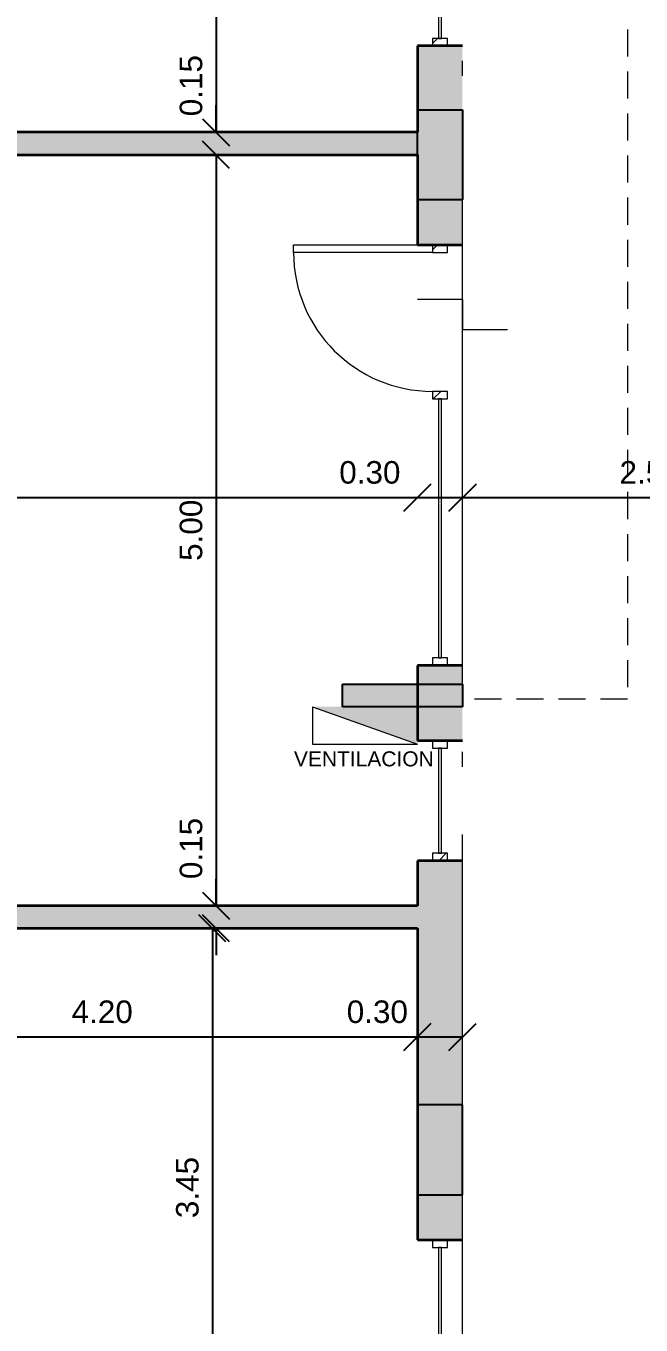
# Model space of a CAD drawing. Header units: metres. Extents: x 42 to 294, y -52 to 32.
# Drawn here: x 116.7 to 120.8, y 12.85 to 21.5 of the extents above; entities that cross this region are included whole.
import ezdxf

# ---------------------------------------------------------------- set-up
doc = ezdxf.new("R2010")
doc.units = ezdxf.units.M
doc.header["$LTSCALE"] = 0.15
doc.linetypes.add('ACAD_ISO02W100', pattern=[15, 12, -3])
doc.linetypes.add('ACAD_ISO04W100', pattern=[30, 24, -3, 0, -3])
doc.layers.get('0').update_dxf_attribs({"lineweight": 20})
for name, color, linetype, lineweight in [('A-DOORSYM', 1, 'Continuous', 9), ('A-WALL', 2, 'Continuous', 30), ('A-WALLCWM', 6, 'Continuous', 9), ('Accesorios', 4, 'Continuous', 20), ('PROYECCIONES', 7, 'ACAD_ISO02W100', 9), ('S-GRIDIDM', 1, 'Continuous', 20), ('VENTILACIONES', 4, 'Continuous', 9)]:
    doc.layers.add(name, color=color, linetype=linetype, lineweight=lineweight)
doc.layers.add('Hatch', color=8, linetype='Continuous')
doc.layers.add('MUROS', color=11, linetype='Continuous')
doc.styles.get("Standard").update_dxf_attribs({"font": 'arial.ttf', "height": 0.15})
doc.dimstyles.new('Copy of Annotative', dxfattribs={"dimtxt": 0.15, "dimasz": 0.18, "dimexe": 0.18, "dimexo": 0.0625, "dimgap": 0.09, "dimtad": 1, "dimzin": 0, "dimdsep": 46, "dimtxsty": 'Standard', "dimblk": 'OBLIQUE', "dimcen": 0.09, "dimse1": 1, "dimse2": 1, "dimadec": 0, "dimazin": 0, "dimtfac": 1, "dimtofl": 0, "dimtmove": 0, "dimatfit": 3, "dimfxl": 1, "dimtolj": 1, "dimtzin": 0, "dimarcsym": 0})
doc.dimstyles.new('Cotas Pini', dxfattribs={"dimtxt": 0.15, "dimasz": 0.18, "dimexe": 0.18, "dimexo": 0.0625, "dimgap": 0.09, "dimtad": 1, "dimzin": 0, "dimdsep": 46, "dimtxsty": 'Standard', "dimblk": 'OBLIQUE', "dimcen": 0.09, "dimse1": 1, "dimse2": 1, "dimadec": 0, "dimazin": 0, "dimtfac": 1, "dimtofl": 0, "dimtmove": 0, "dimatfit": 3, "dimfxl": 1, "dimtolj": 1, "dimtzin": 0, "dimarcsym": 0})

# ---------------------------------------------------------------- blocks, each defined once
blk = doc.blocks.new('Sgl Glass _2_ - Puerta vidrio-139-01 PBaja')
at = {"layer": 'A-DOORSYM', "lineweight": 13}
blk.add_line((0.4625, 0.05), (0.4625, 0.975), dxfattribs=at)
at = {"layer": 'A-DOORSYM'}
blk.add_arc((0.4625, 0.05), 0.925, 90, 180, dxfattribs=at)
blk = doc.blocks.new('Panel de sistema - Acristalado-137-01 PBaja')
at = {"layer": 'A-WALLCWM'}
for p, q in [((0.35, 0.01), (-0.35, 0.01)), ((-0.35, 0.01), (-0.35, -0.01)), ((0.35, -0.01), (0.35, 0.01)), ((-0.35, -0.01), (0.35, -0.01))]:
    blk.add_line(p, q, dxfattribs=at)
blk = doc.blocks.new('Panel de sistema - Acristalado-134-01 PBaja')
at = {"layer": 'A-WALLCWM'}
for p, q in [((0.5, 0.01), (-0.5, 0.01)), ((-0.5, 0.01), (-0.5, -0.01)), ((0.5, -0.01), (0.5, 0.01)), ((-0.5, -0.01), (0.5, -0.01))]:
    blk.add_line(p, q, dxfattribs=at)
blk = doc.blocks.new('Montante rectangular - Montante rectangular - 5x10 cm Aluminio-115-01 PBaja')
at = {"layer": 'A-WALLCWM'}
h = blk.add_hatch(dxfattribs=at)
h.set_pattern_fill('FP1_18', color=256, style=0, pattern_type=2)
h.set_pattern_definition([(315, (0.025, 0.329), (0.25173, 0.25173), []), (315, (0.406, 0.329), (0.25173, 0.25173), [])])
h.paths.add_polyline_path([(-0.05, 0.05), (-0.05, -0.05), (0, -0.05), (0, 0.05)], flags=0)
at = {"layer": 'A-WALLCWM', "lineweight": 13}
for p, q in [((-0.05, 0.05), (-0.05, -0.05)), ((0, 0.05), (-0.05, 0.05)), ((0, -0.05), (0, 0.05)), ((-0.05, -0.05), (0, -0.05))]:
    blk.add_line(p, q, dxfattribs=at)
blk = doc.blocks.new('Panel de sistema - Acristalado-114-01 PBaja')
at = {"layer": 'A-WALLCWM'}
for p, q in [((0.8625, 0.01), (-0.8625, 0.01)), ((-0.8625, 0.01), (-0.8625, -0.01)), ((0.8625, -0.01), (0.8625, 0.01)), ((-0.8625, -0.01), (0.8625, -0.01))]:
    blk.add_line(p, q, dxfattribs=at)
blk = doc.blocks.new('Montante rectangular - Montante rectangular - 5x10 cm Aluminio-113-01 PBaja')
at = {"layer": 'A-WALLCWM'}
h = blk.add_hatch(dxfattribs=at)
h.set_pattern_fill('FP1_19', color=256, style=0, pattern_type=2)
h.set_pattern_definition([(315, (-0.041, 0.329), (0.25173, 0.25173), []), (315, (0.34, 0.329), (0.25173, 0.25173), [])])
h.paths.add_polyline_path([(-0.05, 0.05), (-0.05, -0.05), (0, -0.05), (0, 0.05)], flags=0)
at = {"layer": 'A-WALLCWM', "lineweight": 13}
for p, q in [((-0.05, 0.05), (-0.05, -0.05)), ((0, 0.05), (-0.05, 0.05)), ((0, -0.05), (0, 0.05)), ((-0.05, -0.05), (0, -0.05))]:
    blk.add_line(p, q, dxfattribs=at)
blk = doc.blocks.new('Montante rectangular - Montante rectangular - 5x10 cm Aluminio-112-01 PBaja')
at = {"layer": 'A-WALLCWM'}
h = blk.add_hatch(dxfattribs=at)
h.set_pattern_fill('FP1_20', color=256, style=0, pattern_type=2)
h.set_pattern_definition([(225, (0.031, 0.329), (0.25173, -0.25173), []), (225, (-0.35, 0.329), (0.25173, -0.25173), [])])
h.paths.add_polyline_path([(-0.025, 0.05), (0.025, 0.05), (0.025, -0.05), (-0.025, -0.05)], flags=0)
at = {"layer": 'A-WALLCWM', "lineweight": 13}
for p, q in [((-0.025, 0.05), (0.025, 0.05)), ((-0.025, -0.05), (-0.025, 0.05)), ((0.025, 0.05), (0.025, -0.05)), ((0.025, -0.05), (-0.025, -0.05))]:
    blk.add_line(p, q, dxfattribs=at)
blk = doc.blocks.new('Montante rectangular - Montante rectangular - 5x10 cm Aluminio-111-01 PBaja')
at = {"layer": 'A-WALLCWM'}
h = blk.add_hatch(dxfattribs=at)
h.set_pattern_fill('FP1_21', color=256, style=0, pattern_type=2)
h.set_pattern_definition([(225, (0.013, 0.329), (0.25173, -0.25173), []), (225, (-0.368, 0.329), (0.25173, -0.25173), [])])
h.paths.add_polyline_path([(-0.05, 0.05), (0, 0.05), (0, -0.05), (-0.05, -0.05)], flags=0)
at = {"layer": 'A-WALLCWM', "lineweight": 13}
for p, q in [((-0.05, 0.05), (0, 0.05)), ((-0.05, -0.05), (-0.05, 0.05)), ((0, 0.05), (0, -0.05)), ((0, -0.05), (-0.05, -0.05))]:
    blk.add_line(p, q, dxfattribs=at)
blk = doc.blocks.new('Montante rectangular - Montante rectangular - 5x10 cm Aluminio-110-01 PBaja')
at = {"layer": 'A-WALLCWM'}
h = blk.add_hatch(dxfattribs=at)
h.set_pattern_fill('FP1_22', color=256, style=0, pattern_type=2)
h.set_pattern_definition([(315, (-0.008, 0.329), (0.25173, 0.25173), []), (315, (0.373, 0.329), (0.25173, 0.25173), [])])
h.paths.add_polyline_path([(-0.05, 0.05), (-0.05, -0.05), (0, -0.05), (0, 0.05)], flags=0)
at = {"layer": 'A-WALLCWM', "lineweight": 13}
for p, q in [((-0.05, 0.05), (-0.05, -0.05)), ((0, 0.05), (-0.05, 0.05)), ((0, -0.05), (0, 0.05)), ((-0.05, -0.05), (0, -0.05))]:
    blk.add_line(p, q, dxfattribs=at)
blk = doc.blocks.new('Montante rectangular - Montante rectangular - 5x10 cm Aluminio-109-01 PBaja')
at = {"layer": 'A-WALLCWM'}
h = blk.add_hatch(dxfattribs=at)
h.set_pattern_fill('FP1_23', color=256, style=0, pattern_type=2)
h.set_pattern_definition([(225, (0, 0.329), (0.25173, -0.25173), []), (225, (-0.381, 0.329), (0.25173, -0.25173), [])])
h.paths.add_polyline_path([(-0.05, 0.05), (0, 0.05), (0, -0.05), (-0.05, -0.05)], flags=0)
at = {"layer": 'A-WALLCWM', "lineweight": 13}
for p, q in [((-0.05, 0.05), (0, 0.05)), ((-0.05, -0.05), (-0.05, 0.05)), ((0, 0.05), (0, -0.05)), ((0, -0.05), (-0.05, -0.05))]:
    blk.add_line(p, q, dxfattribs=at)
blk = doc.blocks.new('Panel de sistema - Acristalado-105-01 PBaja')
at = {"layer": 'A-WALLCWM'}
for p, q in [((0.4375, 0.01), (-0.4375, 0.01)), ((-0.4375, 0.01), (-0.4375, -0.01)), ((0.4375, -0.01), (0.4375, 0.01)), ((-0.4375, -0.01), (0.4375, -0.01))]:
    blk.add_line(p, q, dxfattribs=at)
blk = doc.blocks.new('Montante rectangular - Montante rectangular - 5x10 cm Aluminio-99-01 PBaja')
at = {"layer": 'A-WALLCWM'}
h = blk.add_hatch(dxfattribs=at)
h.set_pattern_fill('FP1_29', color=256, style=0, pattern_type=2)
h.set_pattern_definition([(225, (0.055, 0.329), (0.25173, -0.25173), []), (225, (-0.326, 0.329), (0.25173, -0.25173), [])])
h.paths.add_polyline_path([(-0.05, 0.05), (0, 0.05), (0, -0.05), (-0.05, -0.05)], flags=0)
at = {"layer": 'A-WALLCWM', "lineweight": 13}
for p, q in [((-0.05, 0.05), (0, 0.05)), ((-0.05, -0.05), (-0.05, 0.05)), ((0, 0.05), (0, -0.05)), ((0, -0.05), (-0.05, -0.05))]:
    blk.add_line(p, q, dxfattribs=at)
blk = doc.blocks.new('_Oblique')
at = {"color": 0, "linetype": 'ByBlock', "lineweight": -2}
blk.add_line((-0.5, -0.5), (0.5, 0.5), dxfattribs=at)
blk = doc.blocks.new('*D2379')
at = {"color": 0, "lineweight": -2, "ltscale": 0.1, "transparency": 16777216}
blk.add_line((112.783, 18.3624), (119.308, 18.3624), dxfattribs=at)
at = {"layer": 'Defpoints', "color": 0, "ltscale": 0.1, "transparency": 16777216}
for p in [(119.308, 20.1952), (112.783, 18.3539), (119.308, 18.3624)]:
    blk.add_point(p, dxfattribs=at)
at = {"color": 0, "lineweight": -2, "ltscale": 0.1, "transparency": 16777216, "xscale": 0.18, "yscale": 0.18, "zscale": 0.18, "rotation": 180}
blk.add_blockref('_Oblique', (112.783, 18.3624), dxfattribs=at)
at = {"color": 0, "lineweight": -2, "ltscale": 0.1, "transparency": 16777216, "xscale": 0.18, "yscale": 0.18, "zscale": 0.18}
blk.add_blockref('_Oblique', (119.308, 18.3624), dxfattribs=at)
at = {"color": 0, "ltscale": 0.1, "transparency": 16777216, "insert": (116.0455, 18.529), "char_height": 0.15, "attachment_point": 5}
blk.add_mtext('\\A1;6.53', dxfattribs=at)
blk = doc.blocks.new('*D2380')
at = {"color": 0, "lineweight": -2, "ltscale": 0.1, "transparency": 16777216}
blk.add_line((119.308, 18.3624), (119.608, 18.3624), dxfattribs=at)
at = {"layer": 'Defpoints', "color": 0, "ltscale": 0.1, "transparency": 16777216}
for p in [(119.308, 20.1952), (119.608, 20.1952), (119.608, 18.3624)]:
    blk.add_point(p, dxfattribs=at)
at = {"color": 0, "lineweight": -2, "ltscale": 0.1, "transparency": 16777216, "xscale": 0.18, "yscale": 0.18, "zscale": 0.18, "rotation": 180}
blk.add_blockref('_Oblique', (119.308, 18.3624), dxfattribs=at)
at = {"color": 0, "lineweight": -2, "ltscale": 0.1, "transparency": 16777216, "xscale": 0.18, "yscale": 0.18, "zscale": 0.18}
blk.add_blockref('_Oblique', (119.608, 18.3624), dxfattribs=at)
at = {"color": 0, "ltscale": 0.1, "transparency": 16777216, "insert": (118.9909, 18.529), "char_height": 0.15, "attachment_point": 5}
blk.add_mtext('\\A1;0.30', dxfattribs=at)
blk = doc.blocks.new('*D2381')
at = {"color": 0, "lineweight": -2, "ltscale": 0.1, "transparency": 16777216}
blk.add_line((119.608, 18.3624), (122.108, 18.3624), dxfattribs=at)
at = {"layer": 'Defpoints', "color": 0, "ltscale": 0.1, "transparency": 16777216}
for p in [(119.608, 20.1952), (122.108, 18.3624), (122.108, 18.3624)]:
    blk.add_point(p, dxfattribs=at)
at = {"color": 0, "lineweight": -2, "ltscale": 0.1, "transparency": 16777216, "xscale": 0.18, "yscale": 0.18, "zscale": 0.18, "rotation": 180}
blk.add_blockref('_Oblique', (119.608, 18.3624), dxfattribs=at)
at = {"color": 0, "lineweight": -2, "ltscale": 0.1, "transparency": 16777216, "xscale": 0.18, "yscale": 0.18, "zscale": 0.18}
blk.add_blockref('_Oblique', (122.108, 18.3624), dxfattribs=at)
at = {"color": 0, "ltscale": 0.1, "transparency": 16777216, "insert": (120.858, 18.529), "char_height": 0.15, "attachment_point": 5}
blk.add_mtext('\\A1;2.50', dxfattribs=at)
blk = doc.blocks.new('*D2629')
at = {"color": 0, "lineweight": -2, "ltscale": 0.1, "transparency": 16777216}
blk.add_line((115.108, 14.771), (119.308, 14.771), dxfattribs=at)
at = {"layer": 'Defpoints', "color": 0, "ltscale": 0.1, "transparency": 16777216}
for p in [(115.108, 14.7514), (119.308, 14.7852), (119.308, 14.771)]:
    blk.add_point(p, dxfattribs=at)
at = {"color": 0, "lineweight": -2, "ltscale": 0.1, "transparency": 16777216, "xscale": 0.18, "yscale": 0.18, "zscale": 0.18, "rotation": 180}
blk.add_blockref('_Oblique', (115.108, 14.771), dxfattribs=at)
at = {"color": 0, "lineweight": -2, "ltscale": 0.1, "transparency": 16777216, "xscale": 0.18, "yscale": 0.18, "zscale": 0.18}
blk.add_blockref('_Oblique', (119.308, 14.771), dxfattribs=at)
at = {"color": 0, "ltscale": 0.1, "transparency": 16777216, "insert": (117.208, 14.9375), "char_height": 0.15, "attachment_point": 5}
blk.add_mtext('\\A1;4.20', dxfattribs=at)
blk = doc.blocks.new('*D2630')
at = {"color": 0, "lineweight": -2, "ltscale": 0.1, "transparency": 16777216}
blk.add_line((119.308, 14.771), (119.608, 14.771), dxfattribs=at)
at = {"layer": 'Defpoints', "color": 0, "ltscale": 0.1, "transparency": 16777216}
for p in [(119.608, 14.8088), (119.308, 14.7852), (119.608, 14.771)]:
    blk.add_point(p, dxfattribs=at)
at = {"color": 0, "lineweight": -2, "ltscale": 0.1, "transparency": 16777216, "xscale": 0.18, "yscale": 0.18, "zscale": 0.18, "rotation": 180}
blk.add_blockref('_Oblique', (119.308, 14.771), dxfattribs=at)
at = {"color": 0, "lineweight": -2, "ltscale": 0.1, "transparency": 16777216, "xscale": 0.18, "yscale": 0.18, "zscale": 0.18}
blk.add_blockref('_Oblique', (119.608, 14.771), dxfattribs=at)
at = {"color": 0, "ltscale": 0.1, "transparency": 16777216, "insert": (119.0408, 14.9376), "char_height": 0.15, "attachment_point": 5}
blk.add_mtext('\\A1;0.30', dxfattribs=at)
blk = doc.blocks.new('*D2624')
at = {"color": 0, "lineweight": -2, "ltscale": 0.1, "transparency": 16777216}
blk.add_line((117.967, 27.7693), (117.967, 20.7943), dxfattribs=at)
at = {"layer": 'Defpoints', "color": 0, "ltscale": 0.1, "transparency": 16777216}
for p in [(117.967, 27.7693), (117.967, 20.7943), (117.967, 20.7943)]:
    blk.add_point(p, dxfattribs=at)
at = {"color": 0, "lineweight": -2, "ltscale": 0.1, "transparency": 16777216, "xscale": 0.18, "yscale": 0.18, "zscale": 0.18}
for p, rotation in [((117.967, 27.7693), 90), ((117.967, 20.7943), 270)]:
    blk.add_blockref('_Oblique', p, dxfattribs=dict(at, rotation=rotation))
at = {"color": 0, "ltscale": 0.1, "transparency": 16777216, "insert": (117.8004, 24.2818), "char_height": 0.15, "attachment_point": 5, "rotation": 90}
blk.add_mtext('\\A1;7.00', dxfattribs=at)
blk = doc.blocks.new('*D2625')
at = {"color": 0, "lineweight": -2, "ltscale": 0.1, "transparency": 16777216}
for p, q in [((117.967, 20.7943), (117.967, 20.9743)), ((117.967, 20.6443), (117.967, 20.4643))]:
    blk.add_line(p, q, dxfattribs=at)
at = {"layer": 'Defpoints', "color": 0, "ltscale": 0.1, "transparency": 16777216}
for p in [(117.967, 20.7943), (117.967, 20.6443), (117.967, 20.6443)]:
    blk.add_point(p, dxfattribs=at)
at = {"color": 0, "lineweight": -2, "ltscale": 0.1, "transparency": 16777216, "xscale": 0.18, "yscale": 0.18, "zscale": 0.18}
for p, rotation in [((117.967, 20.7943), 270), ((117.967, 20.6443), 90)]:
    blk.add_blockref('_Oblique', p, dxfattribs=dict(at, rotation=rotation))
at = {"color": 0, "ltscale": 0.1, "transparency": 16777216, "insert": (117.8004, 21.105), "char_height": 0.15, "attachment_point": 5, "rotation": 90}
blk.add_mtext('\\A1;0.15', dxfattribs=at)
blk = doc.blocks.new('*D2626')
at = {"color": 0, "lineweight": -2, "ltscale": 0.1, "transparency": 16777216}
blk.add_line((117.967, 20.6443), (117.967, 15.6443), dxfattribs=at)
at = {"layer": 'Defpoints', "color": 0, "ltscale": 0.1, "transparency": 16777216}
for p in [(117.967, 20.6443), (117.967, 15.6443), (117.967, 15.6443)]:
    blk.add_point(p, dxfattribs=at)
at = {"color": 0, "lineweight": -2, "ltscale": 0.1, "transparency": 16777216, "xscale": 0.18, "yscale": 0.18, "zscale": 0.18}
for p, rotation in [((117.967, 20.6443), 90), ((117.967, 15.6443), 270)]:
    blk.add_blockref('_Oblique', p, dxfattribs=dict(at, rotation=rotation))
at = {"color": 0, "ltscale": 0.1, "transparency": 16777216, "insert": (117.8004, 18.1443), "char_height": 0.15, "attachment_point": 5, "rotation": 90}
blk.add_mtext('\\A1;5.00', dxfattribs=at)
blk = doc.blocks.new('*D2627')
at = {"color": 0, "lineweight": -2, "ltscale": 0.1, "transparency": 16777216}
for p, q in [((117.967, 15.6443), (117.967, 15.8243)), ((117.967, 15.4943), (117.967, 15.3143))]:
    blk.add_line(p, q, dxfattribs=at)
at = {"layer": 'Defpoints', "color": 0, "ltscale": 0.1, "transparency": 16777216}
for p in [(117.967, 15.6443), (117.9426, 15.4943), (117.967, 15.4943)]:
    blk.add_point(p, dxfattribs=at)
at = {"color": 0, "lineweight": -2, "ltscale": 0.1, "transparency": 16777216, "xscale": 0.18, "yscale": 0.18, "zscale": 0.18}
for p, rotation in [((117.967, 15.6443), 270), ((117.967, 15.4943), 90)]:
    blk.add_blockref('_Oblique', p, dxfattribs=dict(at, rotation=rotation))
at = {"color": 0, "ltscale": 0.1, "transparency": 16777216, "insert": (117.8004, 16.0258), "char_height": 0.15, "attachment_point": 5, "rotation": 90}
blk.add_mtext('\\A1;0.15', dxfattribs=at)
blk = doc.blocks.new('*D2586')
at = {"color": 0, "lineweight": -2, "ltscale": 0.1, "transparency": 16777216}
blk.add_line((117.9426, 15.4943), (117.9426, 12.0419), dxfattribs=at)
at = {"layer": 'Defpoints', "color": 0, "ltscale": 0.1, "transparency": 16777216}
for p in [(117.9426, 15.4943), (117.9426, 12.0419), (118.0949, 12.0419)]:
    blk.add_point(p, dxfattribs=at)
at = {"color": 0, "lineweight": -2, "ltscale": 0.1, "transparency": 16777216, "xscale": 0.18, "yscale": 0.18, "zscale": 0.18}
for p, rotation in [((117.9426, 15.4943), 90), ((117.9426, 12.0419), 270)]:
    blk.add_blockref('_Oblique', p, dxfattribs=dict(at, rotation=rotation))
at = {"color": 0, "ltscale": 0.1, "transparency": 16777216, "insert": (117.776, 13.7681), "char_height": 0.15, "attachment_point": 5, "rotation": 90}
blk.add_mtext('\\A1;3.45', dxfattribs=at)

msp = doc.modelspace()

# ---------------------------------------------------------------- hatches: boundary and pattern name
at = {"layer": 'Hatch', "ltscale": 0.2}
for points in [[(119.608, 20.9443), (119.308, 20.9443), (119.308, 20.3443), (119.608, 20.3443)], [(119.608, 17.1193), (118.808, 17.1193), (118.808, 16.9693), (119.608, 16.9693)], [(119.608, 14.3193), (119.308, 14.3193), (119.308, 13.7193), (119.608, 13.7193)]]:
    msp.add_hatch(color=256, dxfattribs=at).paths.add_polyline_path(points)
at = {"layer": 'MUROS', "ltscale": 0.1}
h = msp.add_hatch(color=256, dxfattribs=at)
h.paths.add_polyline_path([(115.433, 20.7943), (115.433, 20.6443), (119.308, 20.6443), (119.308, 20.7943)])
h.paths.add_polyline_path([(119.608, 21.3693), (119.308, 21.3693), (119.308, 20.9443), (119.608, 20.9443)])
h.paths.add_polyline_path([(119.508, 20.0443), (119.608, 20.0443), (119.608, 20.3443), (119.308, 20.3443), (119.308, 20.0443), (119.408, 20.0443)])
h.paths.add_polyline_path([(119.308, 17.2443), (119.308, 17.1193), (119.608, 17.1193), (119.608, 17.2443)])
h.paths.add_polyline_path([(119.308, 16.7443), (119.608, 16.7443), (119.608, 16.9693), (119.308, 16.9693)])
msp.add_hatch(color=256, dxfattribs=at).paths.add_polyline_path([(114.633, 20.7943), (112.833, 20.7943), (112.833, 20.8943), (112.683, 20.8943), (112.683, 20.8443), (112.683, 20.7943), (109.333, 20.7943), (109.333, 20.7443), (109.633, 20.7443), (109.633, 20.6443), (110.983, 20.6443), (110.983, 10.9443), (110.783, 10.9443), (110.783, 10.7943), (110.983, 10.7943), (110.983, 9.1283), (111.283, 9.1283), (111.283, 9.8893), (111.133, 9.8893), (111.133, 13.5443), (111.833, 13.5443), (111.833, 13.6943), (111.133, 13.6943), (111.133, 15.4943), (112.633, 15.4943), (112.633, 13.6943), (112.533, 13.6943), (112.533, 13.5443), (112.883, 13.5443), (112.883, 13.6943), (112.833, 13.6943), (112.783, 13.6943), (112.783, 15.4943), (114.958, 15.4943), (114.958, 14.3193), (115.108, 14.3193), (115.108, 15.4943), (119.308, 15.4943), (119.308, 14.3193), (119.608, 14.3193), (119.608, 15.9443), (119.308, 15.9443), (119.308, 15.6443), (112.783, 15.6443), (112.783, 17.5943), (112.533, 17.5943), (112.533, 17.4443), (112.583, 17.4443), (112.633, 17.4443), (112.633, 15.6443), (111.133, 15.6443), (111.133, 17.4443), (111.833, 17.4443), (111.833, 17.5943), (111.133, 17.5943), (111.133, 20.6443), (112.633, 20.6443), (112.633, 18.5693), (112.783, 18.5693), (112.783, 20.6443), (114.633, 20.6443)])
h = msp.add_hatch(color=256, dxfattribs=at)
h.paths.add_polyline_path([(113.583, 13.6943), (113.583, 13.5443), (115.108, 13.5443), (115.108, 13.7193), (114.958, 13.7193), (114.958, 13.6943)])
h.paths.add_polyline_path([(119.608, 11.9176), (119.608, 12.3193), (119.308, 12.3193), (119.308, 12.0419), (119.055, 11.7889), (119.2671, 11.5767)])
h.paths.add_polyline_path([(119.608, 13.4193), (119.608, 13.7193), (119.308, 13.7193), (119.308, 13.4193)])
h.paths.add_polyline_path([(114.408, 8.2193), (114.408, 7.9193), (114.733, 7.9193), (114.733, 8.2193)])
h.paths.add_polyline_path([(115.4854, 8.2193), (115.333, 8.2193), (115.333, 7.9193), (115.6097, 7.9193), (116.0003, 8.3099), (115.7882, 8.522)])
h.paths.add_polyline_path([(112.183, 7.9193), (112.508, 7.9193), (112.508, 8.2193), (112.183, 8.2193)])
h.paths.add_polyline_path([(111.283, 8.2193), (111.283, 9.1283), (110.983, 9.1283), (110.983, 7.9193), (111.583, 7.9193), (111.583, 8.2193)])
h.paths.add_polyline_path([(107.633, 14.1193), (107.633, 13.8193), (109.033, 13.8193), (109.033, 14.1193)])
h.paths.add_polyline_path([(107.483, 13.8193), (107.183, 13.8193), (107.183, 13.4193), (107.483, 13.4193)])
h.paths.add_polyline_path([(107.483, 11.4193), (107.183, 11.4193), (107.183, 10.7943), (107.683, 10.7943), (107.683, 10.9443), (107.483, 10.9443)])
h.paths.add_polyline_path([(107.633, 16.4193), (107.483, 16.4193), (107.483, 14.1193), (107.633, 14.1193)])
at = {"layer": 'VENTILACIONES'}
msp.add_hatch(color=256, dxfattribs=at).paths.add_polyline_path([(119.308, 16.9693), (118.808, 16.9693), (118.608, 16.9693), (119.308, 16.7193), (119.3056, 16.8522)])

# ---------------------------------------------------------------- linework, layer by layer
at = {"layer": 'A-DOORSYM', "ltscale": 0.1}
for p, q in [((118.483, 19.9943), (118.483, 20.0443)), ((118.483, 20.0443), (119.408, 20.0443)), ((119.408, 20.0443), (119.408, 19.9943))]:
    msp.add_line(p, q, dxfattribs=at)
at = {"layer": 'A-WALL', "lineweight": 35}
for p, q in [((119.308, 21.3693), (119.308, 20.7943)), ((119.608, 21.3693), (119.308, 21.3693)), ((119.308, 20.7943), (112.833, 20.7943)), ((112.783, 20.6443), (119.308, 20.6443)), ((119.308, 20.6443), (119.308, 20.0443)), ((119.308, 20.0443), (119.608, 20.0443)), ((119.308, 17.2443), (119.308, 16.7443)), ((119.608, 17.2443), (119.308, 17.2443)), ((119.308, 16.7443), (119.608, 16.7443)), ((119.308, 15.9443), (119.308, 15.6443)), ((119.608, 15.9443), (119.308, 15.9443)), ((119.308, 15.6443), (112.783, 15.6443)), ((115.108, 15.4943), (119.308, 15.4943)), ((119.308, 15.4943), (119.308, 13.4193)), ((119.308, 13.4193), (119.608, 13.4193))]:
    msp.add_line(p, q, dxfattribs=at)
at = {"layer": 'Accesorios'}
for p, q in [((119.608, 19.6802), (119.308, 19.6802)), ((119.608, 19.6802), (119.608, 19.4802)), ((119.608, 19.4802), (119.908, 19.4802))]:
    msp.add_line(p, q, dxfattribs=at)
at = {"layer": 'Hatch', "ltscale": 0.2}
for p, q in [((119.308, 20.9443), (119.608, 20.9443)), ((119.308, 20.3443), (119.308, 20.9443)), ((119.608, 20.9443), (119.608, 20.3443)), ((119.608, 20.3443), (119.308, 20.3443)), ((118.808, 16.9693), (118.808, 17.1193)), ((118.808, 17.1193), (119.608, 17.1193)), ((119.608, 17.1193), (119.608, 16.9693)), ((119.608, 16.9693), (118.808, 16.9693)), ((119.608, 14.3193), (119.308, 14.3193)), ((119.308, 13.7193), (119.308, 14.3193)), ((119.608, 13.7193), (119.608, 14.3193)), ((119.308, 13.7193), (119.608, 13.7193))]:
    msp.add_line(p, q, dxfattribs=at)
at = {"layer": 'PROYECCIONES', "ltscale": 0.1}
for p, q in [((120.708, 27.9193), (120.708, 17.0193)), ((120.708, 17.0193), (119.608, 17.0193))]:
    msp.add_line(p, q, dxfattribs=at)
at = {"layer": 'S-GRIDIDM', "linetype": 'ACAD_ISO04W100'}
msp.add_line((119.608, 7.9193), (119.608, 29.4108), dxfattribs=at)
at = {"layer": 'VENTILACIONES'}
for p, q in [((118.608, 16.9693), (118.608, 16.7193)), ((118.608, 16.9693), (119.308, 16.7193)), ((118.608, 16.7193), (119.308, 16.7193))]:
    msp.add_line(p, q, dxfattribs=at)

# ---------------------------------------------------------------- block references
at = {"layer": 'A-WALLCWM'}
for name, p, rotation in [('Panel de sistema - Acristalado-105-01 PBaja', (119.458, 21.8568), 269.9999999999999), ('Sgl Glass _2_ - Puerta vidrio-139-01 PBaja', (119.458, 19.5318), 89.9999999999999), ('Sgl Glass _2_ - Puerta vidrio-139-01 PBaja', (119.458, 19.5318), 89.9999999999999), ('Montante rectangular - Montante rectangular - 5x10 cm Aluminio-113-01 PBaja', (119.458, 20.0443), 89.9999999999999), ('Panel de sistema - Acristalado-114-01 PBaja', (119.458, 18.1568), 269.9999999999999), ('Montante rectangular - Montante rectangular - 5x10 cm Aluminio-110-01 PBaja', (119.458, 16.7443), 89.99999999999972), ('Panel de sistema - Acristalado-137-01 PBaja', (119.458, 16.3443), 269.9999999999997), ('Montante rectangular - Montante rectangular - 5x10 cm Aluminio-115-01 PBaja', (119.458, 13.4193), 89.99999999999979), ('Panel de sistema - Acristalado-134-01 PBaja', (119.458, 12.8693), 269.9999999999998)]:
    msp.add_blockref(name, p, dxfattribs=dict(at, rotation=rotation))
at = {"layer": 'A-WALLCWM', "extrusion": (0, 0, -1)}
for name, p, rotation in [('Montante rectangular - Montante rectangular - 5x10 cm Aluminio-99-01 PBaja', (-119.458, 21.3693), 270.0000000000001), ('Montante rectangular - Montante rectangular - 5x10 cm Aluminio-112-01 PBaja', (-119.458, 19.0443), 270.0000000000001), ('Montante rectangular - Montante rectangular - 5x10 cm Aluminio-111-01 PBaja', (-119.458, 17.2443), 270.0000000000001), ('Montante rectangular - Montante rectangular - 5x10 cm Aluminio-109-01 PBaja', (-119.458, 15.9443), 270.0000000000003)]:
    msp.add_blockref(name, p, dxfattribs=dict(at, rotation=rotation))

# ---------------------------------------------------------------- texts
at = {"ltscale": 0.1, "insert": (118.4851, 16.6725), "char_height": 0.1, "width": 2.147718, "attachment_point": 1}
msp.add_mtext('VENTILACION', dxfattribs=at)

# ---------------------------------------------------------------- dimensions: what is measured, and where the dimension line sits
at = {"ltscale": 0.1}
dim = msp.add_linear_dim(base=(117.967, 20.7943), p1=(117.967, 27.7693), p2=(117.967, 20.7943), angle=90, text='7.00', dimstyle='Copy of Annotative', override={"dimscale": 0, "dimtix": 0, "dimtofl": 0, "dimtmove": 0, "dimatfit": 3}, dxfattribs=at)
dim.commit()
dim.dimension.update_dxf_attribs({"geometry": '*D2624', "text_midpoint": (117.8004, 24.2818)})
for base, p1, p2, picture, middle in [((117.967, 20.6443), (117.967, 20.7943), (117.967, 20.6443), '*D2625', (117.967, 21.105)), ((117.967, 15.4943), (117.967, 15.6443), (117.9426, 15.4943), '*D2627', (117.967, 16.0258))]:
    dim = msp.add_linear_dim(base=base, p1=p1, p2=p2, angle=90, dimstyle='Copy of Annotative', override={"dimscale": 0, "dimtix": 0, "dimtofl": 0, "dimtmove": 1, "dimatfit": 3}, dxfattribs=at)
    dim.commit()
    dim.dimension.update_dxf_attribs({"geometry": picture, "text_midpoint": middle, "dimtype": 160})
for base, p1, p2, picture, middle in [((117.967, 15.6443), (117.967, 20.6443), (117.967, 15.6443), '*D2626', (117.8004, 18.1443)), ((117.9426, 12.0419), (117.9426, 15.4943), (118.0949, 12.0419), '*D2586', (117.776, 13.7681))]:
    dim = msp.add_linear_dim(base=base, p1=p1, p2=p2, angle=90, dimstyle='Copy of Annotative', override={"dimscale": 0, "dimtix": 0, "dimtofl": 0, "dimtmove": 1, "dimatfit": 3}, dxfattribs=at)
    dim.commit()
    dim.dimension.update_dxf_attribs({"geometry": picture, "text_midpoint": middle})
for base, p1, p2, dimstyle, override, picture, middle in [((119.3080456959, 18.3623876812), (112.7830456959, 18.3539280459), (119.3080456959, 20.195245109), 'Cotas Pini', {"dimtmove": 1}, '*D2379', (116.0455456959, 18.529024789)), ((122.108, 18.3624), (119.608, 20.1952), (122.108, 18.3624), 'Cotas Pini', {"dimtmove": 1}, '*D2381', (120.858, 18.529)), ((119.308, 14.771), (115.108, 14.7514), (119.308, 14.7852), 'Copy of Annotative', {"dimscale": 0, "dimtix": 0, "dimtofl": 0, "dimtmove": 1, "dimatfit": 3}, '*D2629', (117.208, 14.9375))]:
    dim = msp.add_linear_dim(base=base, p1=p1, p2=p2, dimstyle=dimstyle, override=override, dxfattribs=at)
    dim.commit()
    dim.dimension.update_dxf_attribs({"geometry": picture, "text_midpoint": middle})
for base, p1, p2, dimstyle, override, picture, middle in [((119.608, 18.3624), (119.308, 20.1952), (119.608, 20.1952), 'Cotas Pini', {"dimtmove": 1}, '*D2380', (118.9909, 18.3624)), ((119.608, 14.771), (119.308, 14.7852), (119.608, 14.8088), 'Copy of Annotative', {"dimscale": 0, "dimtix": 0, "dimtofl": 0, "dimtmove": 1, "dimatfit": 3}, '*D2630', (119.0408, 14.771))]:
    dim = msp.add_linear_dim(base=base, p1=p1, p2=p2, dimstyle=dimstyle, override=override, dxfattribs=at)
    dim.commit()
    dim.dimension.update_dxf_attribs({"geometry": picture, "text_midpoint": middle, "dimtype": 160})

doc.saveas('drawing.dxf')
